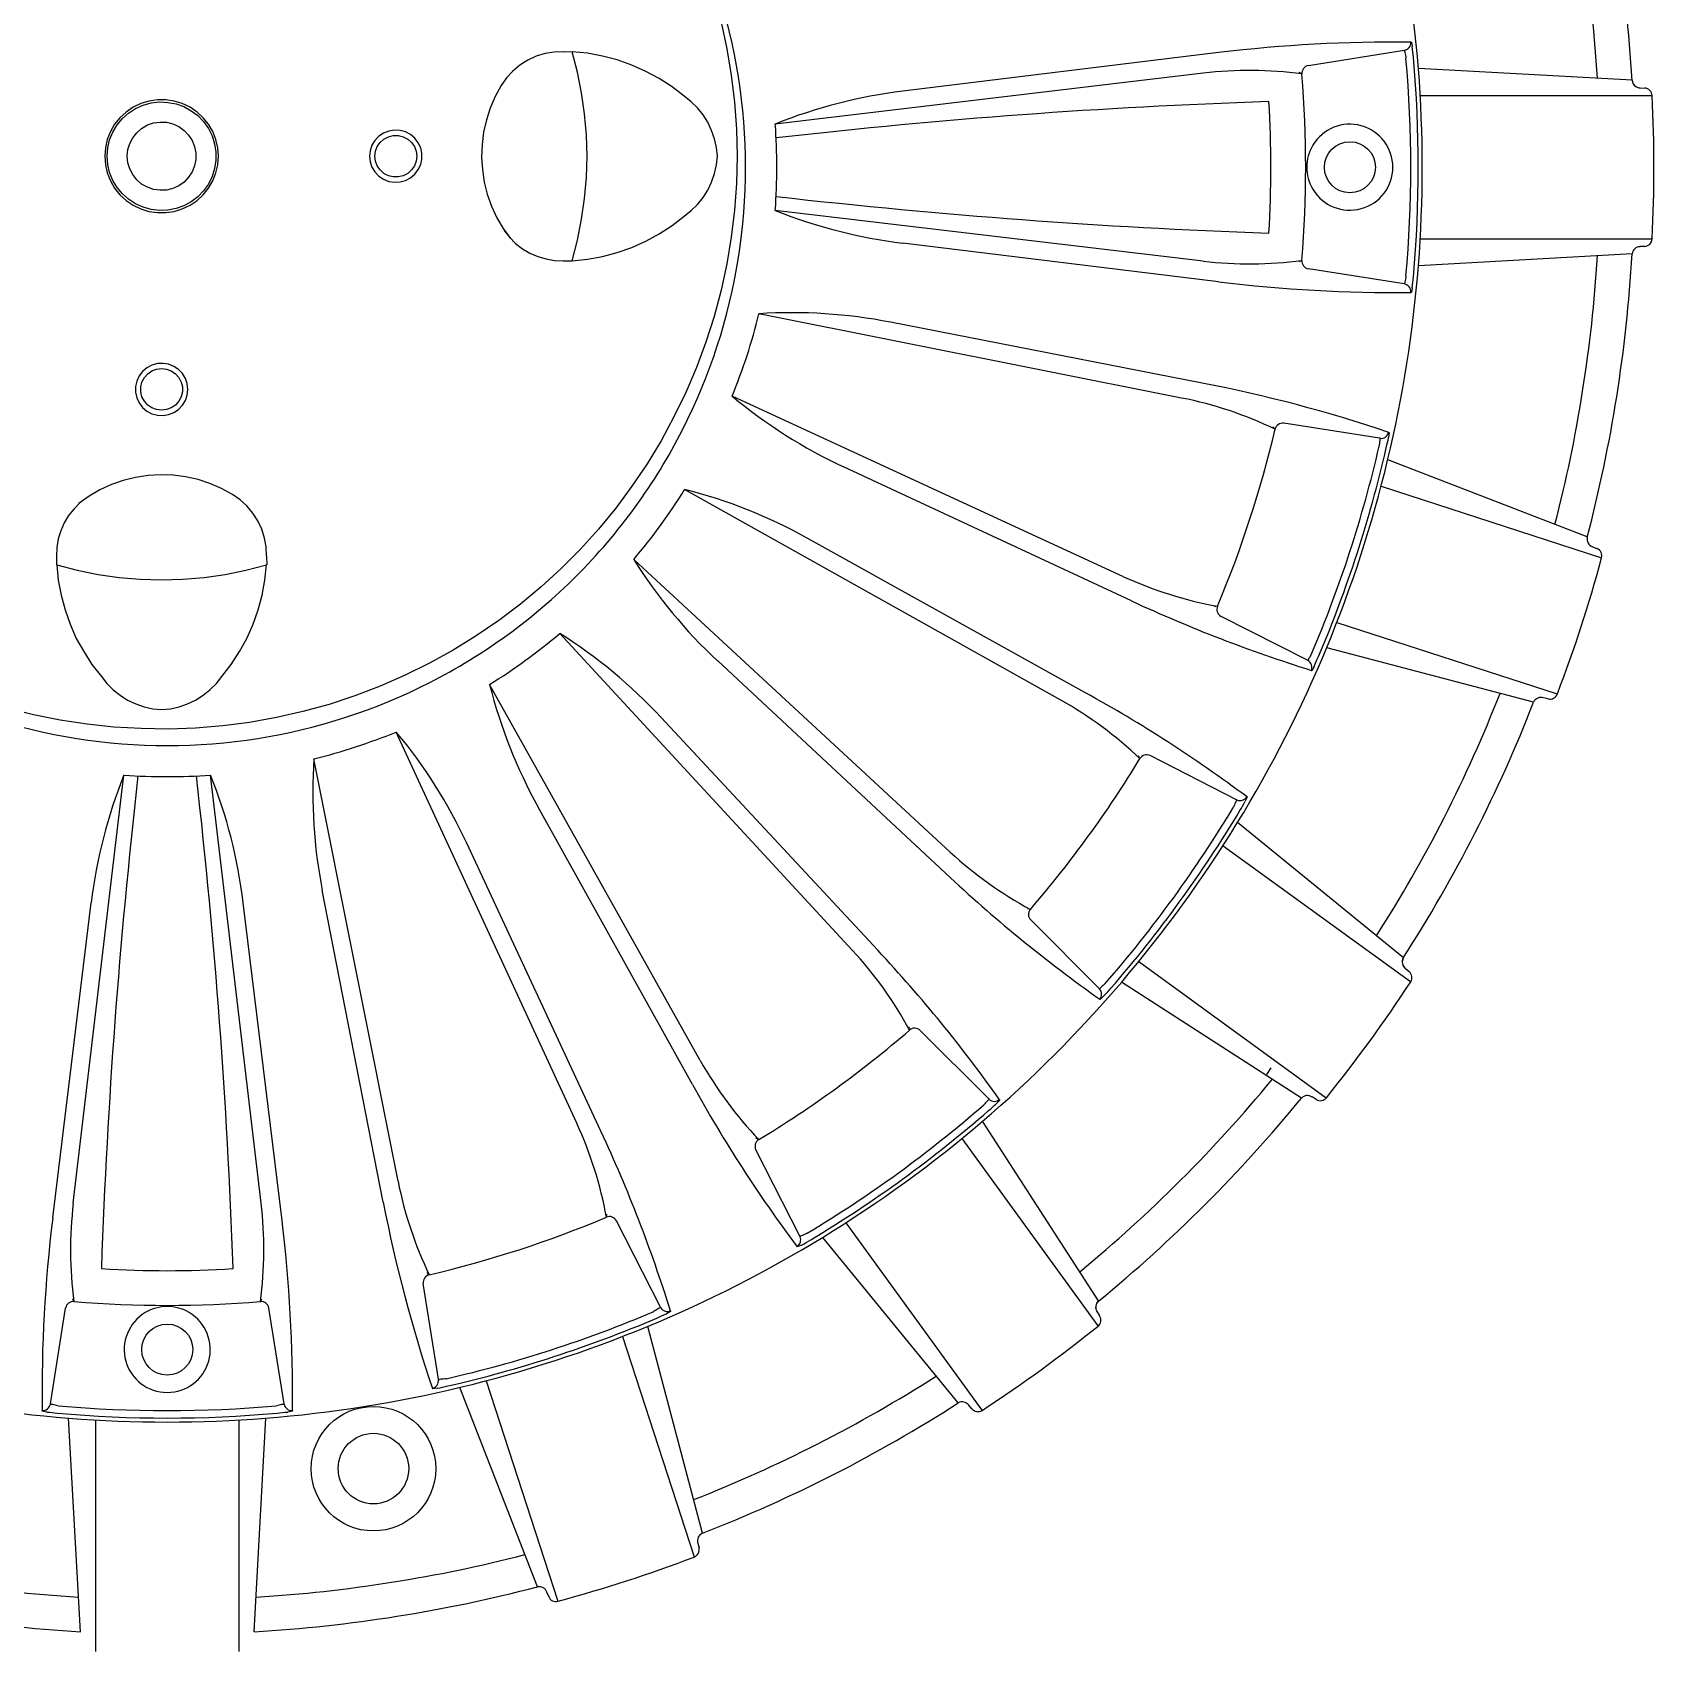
# Model space of a CAD drawing. Extents: x 0 to 165, y 0 to 284.
# Drawn here: x 79.54 to 123.78, y 0 to 44.16 of the extents above; entities that cross this region are included whole.
import ezdxf

# ---------------------------------------------------------------- set-up
doc = ezdxf.new("R2010")
doc.units = 0
doc.layers.add('LIVELLO_1', color=160, linetype='Continuous')

# ---------------------------------------------------------------- blocks, each defined once
blk = doc.blocks.new('AI9-BLK2')
at = {"layer": 'LIVELLO_1', "color": 7}
for p, q in [((11.624, -98.891), (11.861, -98.885)), ((11.861, -98.885), (11.863, -98.891)), ((29.493, -98.915), (20.889, -99.963)), ((34.558, -98.855), (31.949, -99.272)), ((34.574, -98.855), (34.558, -98.855)), ((29.082, -99.477), (17.407, -100.861)), ((31.77, -99.497), (31.695, -99.457)), ((40.779, -99.668), (34.951, -99.343)), ((40.999, -99.877), (41.126, -99.881)), ((41.122, -99.887), (41.126, -99.881)), ((35, -100.086), (41.32, -100.086)), ((41.32, -100.086), (41.322, -100.092)), ((17.407, -100.861), (17.422, -100.855)), ((29.082, -104.6), (17.407, -103.217)), ((17.407, -103.217), (17.422, -103.223)), ((29.493, -105.163), (20.889, -104.108)), ((40.781, -104.404), (34.951, -104.733)), ((35, -103.992), (41.32, -103.992)), ((41.126, -104.197), (40.999, -104.201)), ((41.32, -103.996), (41.322, -103.986)), ((41.322, -103.986), (41.326, -103.992)), ((11.624, -104.588), (11.861, -104.592)), ((11.863, -104.588), (11.861, -104.592)), ((31.77, -104.58), (31.695, -104.619)), ((34.558, -105.223), (31.949, -104.811)), ((34.574, -105.223), (34.558, -105.223)), ((34.741, -105.454), (34.749, -105.454)), ((34.757, -105.448), (34.749, -105.454)), ((34.782, -105.328), (34.757, -105.448)), ((28.491, -108.334), (16.961, -106.036)), ((16.961, -106.036), (16.975, -106.04)), ((29.053, -107.926), (20.546, -106.267)), ((26.908, -113.206), (16.231, -108.281)), ((16.231, -108.281), (16.243, -108.288)), ((31.042, -109.185), (30.98, -109.123)), ((33.892, -109.432), (31.282, -109.021)), ((33.906, -109.432), (33.892, -109.432)), ((39.555, -112.123), (34.111, -110.021)), ((27.124, -113.867), (19.264, -110.208)), ((25.191, -116.57), (14.933, -110.828)), ((14.933, -110.828), (14.946, -110.838)), ((33.931, -110.74), (39.942, -112.69)), ((25.854, -116.361), (18.273, -112.152)), ((-2.197, -112.646), (-2.203, -112.883)), ((3.528, -112.646), (3.537, -112.883)), ((22.178, -120.719), (13.545, -112.738)), ((13.545, -112.738), (13.556, -112.752)), ((39.701, -112.392), (39.821, -112.437)), ((39.816, -112.443), (39.821, -112.437)), ((39.942, -112.69), (39.94, -112.696)), ((-2.195, -112.883), (-2.203, -112.883)), ((3.537, -112.883), (3.528, -112.883)), ((29.468, -114.013), (29.386, -114.025)), ((31.923, -115.485), (29.569, -114.29)), ((32.724, -114.453), (38.732, -116.405)), ((19.504, -123.39), (11.525, -114.756)), ((11.525, -114.756), (11.533, -114.766)), ((31.937, -115.493), (31.923, -115.485)), ((38.093, -116.63), (32.448, -115.148)), ((22.18, -121.412), (15.836, -115.503)), ((32.027, -115.762), (32.035, -115.762)), ((32.043, -115.768), (32.035, -115.762)), ((32.102, -115.656), (32.043, -115.768)), ((15.359, -126.4), (9.614, -116.146)), ((9.614, -116.146), (9.622, -116.156)), ((38.732, -116.415), (38.736, -116.399)), ((38.736, -116.399), (38.741, -116.405)), ((20.2, -123.394), (14.292, -117.048)), ((11.99, -128.113), (7.069, -117.443)), ((7.069, -117.443), (7.075, -117.453)), ((27.355, -118.168), (27.314, -118.092)), ((29.986, -119.289), (27.632, -118.086)), ((7.116, -129.696), (4.822, -118.174)), ((4.822, -118.174), (4.824, -118.184)), ((-1.743, -130.288), (-0.362, -118.618)), ((-0.362, -118.618), (-0.362, -118.634)), ((3.382, -130.288), (2.002, -118.618)), ((2.002, -118.618), (2.002, -118.634)), ((30, -119.295), (29.986, -119.289)), ((15.147, -127.059), (10.937, -119.488)), ((34.541, -123.597), (30.016, -119.909)), ((12.65, -128.332), (8.992, -120.476)), ((29.623, -120.544), (34.735, -124.251)), ((-2.304, -130.696), (-1.253, -122.098)), ((3.943, -130.696), (2.893, -122.098)), ((6.71, -130.262), (5.048, -121.757)), ((24.364, -122.279), (24.282, -122.263)), ((26.242, -124.438), (24.374, -122.568)), ((27.322, -123.701), (32.435, -127.416)), ((34.598, -123.894), (34.696, -123.976)), ((31.757, -127.432), (26.846, -124.267)), ((34.69, -123.976), (34.696, -123.976)), ((34.735, -124.251), (34.731, -124.261)), ((26.254, -124.448), (26.242, -124.438)), ((26.254, -124.727), (26.262, -124.733)), ((26.27, -124.739), (26.262, -124.733)), ((26.362, -124.651), (26.27, -124.739)), ((21.068, -125.575), (21.054, -125.486)), ((23.227, -127.449), (21.36, -125.585)), ((30.819, -126.784), (30.932, -126.603)), ((32.16, -127.464), (32.053, -127.392)), ((32.432, -127.422), (32.44, -127.41)), ((32.44, -127.41), (32.442, -127.416)), ((23.24, -127.459), (23.227, -127.449)), ((26.227, -132.953), (23.06, -128.053)), ((16.955, -128.559), (16.88, -128.521)), ((22.491, -128.531), (26.207, -133.64)), ((18.075, -131.192), (16.876, -128.838)), ((12.801, -130.674), (12.813, -130.592)), ((14.273, -133.13), (13.074, -130.778)), ((19.33, -130.829), (23.044, -135.937)), ((18.081, -131.208), (18.075, -131.192)), ((22.392, -135.741), (18.701, -131.224)), ((17.995, -131.477), (18.001, -131.481)), ((18.007, -131.487), (18.001, -131.481)), ((18.123, -131.433), (18.007, -131.487)), ((7.966, -132.246), (7.906, -132.184)), ((8.217, -135.096), (7.803, -132.487)), ((-2.366, -135.763), (-1.952, -133.152)), ((-1.724, -132.977), (-1.759, -132.899)), ((3.362, -132.977), (3.398, -132.899)), ((4.005, -135.763), (3.59, -133.152)), ((14.281, -133.142), (14.273, -133.13)), ((26.188, -133.256), (26.254, -133.367)), ((26.25, -133.367), (26.254, -133.367)), ((13.241, -133.927), (15.195, -139.938)), ((15.425, -139.295), (13.929, -133.654)), ((26.207, -133.64), (26.201, -133.646)), ((8.052, -135.339), (8.056, -135.349)), ((8.062, -135.355), (8.056, -135.349)), ((8.188, -135.339), (8.062, -135.355)), ((8.219, -135.114), (8.217, -135.096)), ((10.917, -140.755), (8.803, -135.317)), ((9.522, -135.136), (11.476, -141.147)), ((-2.368, -135.779), (-2.366, -135.763)), ((4.005, -135.779), (4.005, -135.763)), ((-2.596, -135.943), (-2.594, -135.953)), ((-2.594, -135.963), (-2.594, -135.953)), ((-2.468, -135.988), (-2.594, -135.963)), ((-1.547, -141.982), (-1.877, -136.152)), ((-1.136, -136.2), (-1.136, -142.52)), ((2.773, -136.2), (2.773, -142.52)), ((3.193, -141.982), (3.513, -136.152)), ((23.038, -135.943), (23.048, -135.937)), ((23.048, -135.937), (23.048, -135.943)), ((15.293, -139.566), (15.326, -139.691)), ((15.322, -139.685), (15.326, -139.691)), ((15.195, -139.938), (15.189, -139.938)), ((11.468, -141.147), (11.48, -141.141)), ((11.48, -141.141), (11.48, -141.147))]:
    blk.add_line(p, q, dxfattribs=at)
for points in [[(16.362, -101.738), (16.346, -102.48), (16.292, -103.211), (16.206, -103.948), (16.083, -104.673), (15.927, -105.396), (15.735, -106.111), (15.511, -106.81), (15.254, -107.502), (14.964, -108.181), (14.643, -108.846), (14.29, -109.501), (13.907, -110.129), (13.494, -110.742), (13.054, -111.336), (12.585, -111.908), (12.089, -112.455), (11.567, -112.981), (11.021, -113.481), (10.452, -113.955), (9.864, -114.399), (9.251, -114.823), (8.622, -115.21), (7.972, -115.566), (7.31, -115.895), (6.629, -116.194), (5.938, -116.457), (5.235, -116.688), (4.52, -116.885), (3.798, -117.05), (3.066, -117.182), (2.332, -117.272), (1.592, -117.335), (0.851, -117.363), (0.109, -117.351), (-0.633, -117.311), (-1.369, -117.232), (-2.101, -117.12), (-2.827, -116.971), (-3.544, -116.793)], [(15.927, -98.082), (16.083, -98.807), (16.206, -99.529), (16.292, -100.267), (16.346, -101), (16.362, -101.738)], [(34.749, -98.63), (34.757, -98.63), (34.782, -98.75)], [(11.624, -98.891), (11.374, -98.901), (11.125, -98.941), (10.882, -99.015), (10.654, -99.122), (10.442, -99.26), (10.248, -99.417), (10.077, -99.602), (9.932, -99.811)], [(14.922, -100.104), (14.592, -99.847), (14.241, -99.624), (13.872, -99.425), (13.492, -99.253), (13.095, -99.114), (12.691, -99.008), (12.281, -98.933), (11.863, -98.891)], [(11.863, -104.588), (12.008, -104.028), (12.122, -103.46), (12.204, -102.893), (12.255, -102.317), (12.272, -101.738), (12.255, -101.162), (12.204, -100.586), (12.122, -100.014), (12.008, -99.449), (11.863, -98.891)], [(34.574, -98.855), (34.574, -98.855), (34.574, -98.859), (34.574, -98.873), (34.576, -98.893), (34.582, -98.915)], [(34.582, -98.915), (34.587, -98.947), (34.595, -98.987), (34.603, -99.023), (34.611, -99.064)], [(9.932, -99.811), (9.769, -100.11), (9.632, -100.427), (9.527, -100.75), (9.451, -101.084), (9.406, -101.423), (9.395, -101.767), (9.416, -102.106), (9.467, -102.445), (9.551, -102.777), (9.663, -103.102), (9.808, -103.416), (9.979, -103.711), (10.179, -103.986)], [(2.216, -101.738), (2.199, -101.508), (2.146, -101.285), (2.062, -101.068), (1.947, -100.869), (1.802, -100.69), (1.632, -100.534), (1.441, -100.401), (1.231, -100.303), (1.011, -100.238), (0.782, -100.2), (0.55, -100.2), (0.32, -100.238), (0.099, -100.303), (-0.109, -100.401), (-0.301, -100.534), (-0.472, -100.69), (-0.615, -100.869), (-0.731, -101.068), (-0.815, -101.285), (-0.867, -101.508), (-0.886, -101.738), (-0.867, -101.972), (-0.815, -102.195), (-0.731, -102.409), (-0.615, -102.61), (-0.472, -102.789), (-0.301, -102.946), (-0.109, -103.076), (0.099, -103.176), (0.32, -103.243), (0.55, -103.275), (0.782, -103.275), (1.011, -103.243), (1.231, -103.176), (1.441, -103.076), (1.632, -102.946), (1.802, -102.789), (1.947, -102.61), (2.062, -102.409), (2.146, -102.195), (2.199, -101.972), (2.216, -101.738)], [(-0.821, -101.738), (-0.805, -101.514), (-0.751, -101.293), (-0.667, -101.08), (-0.55, -100.887), (-0.404, -100.713), (-0.235, -100.564), (-0.044, -100.441), (0.164, -100.349), (0.382, -100.287), (0.61, -100.258), (0.836, -100.271), (1.06, -100.311), (1.274, -100.387), (1.474, -100.5), (1.655, -100.632), (1.812, -100.797), (1.945, -100.982), (2.046, -101.185), (2.113, -101.403), (2.148, -101.628), (2.148, -101.851), (2.113, -102.074), (2.046, -102.295), (1.945, -102.498), (1.812, -102.682), (1.655, -102.843), (1.474, -102.98), (1.274, -103.092), (1.06, -103.169), (0.836, -103.209), (0.61, -103.217), (0.382, -103.191), (0.164, -103.128), (-0.044, -103.038), (-0.235, -102.915), (-0.404, -102.765), (-0.55, -102.59), (-0.667, -102.397), (-0.751, -102.186), (-0.805, -101.966), (-0.821, -101.738)], [(15.826, -101.738), (15.801, -101.498), (15.748, -101.265), (15.667, -101.034), (15.564, -100.815), (15.437, -100.614), (15.283, -100.423), (15.114, -100.256), (14.922, -100.104)], [(-0.27, -101.738), (-0.254, -101.56), (-0.205, -101.393), (-0.122, -101.234), (-0.013, -101.098), (0.122, -100.982), (0.279, -100.887), (0.446, -100.831), (0.623, -100.811), (0.799, -100.815), (0.974, -100.855), (1.135, -100.933), (1.278, -101.034), (1.402, -101.162), (1.498, -101.311), (1.564, -101.476), (1.597, -101.652), (1.597, -101.825), (1.564, -102.004), (1.498, -102.168), (1.402, -102.315), (1.278, -102.445), (1.135, -102.544), (0.974, -102.618), (0.799, -102.662), (0.623, -102.668), (0.446, -102.645)], [(6.339, -101.738), (6.355, -101.891), (6.405, -102.038), (6.486, -102.168), (6.59, -102.279), (6.72, -102.367), (6.863, -102.425), (7.016, -102.45), (7.17, -102.442), (7.32, -102.399), (7.456, -102.331), (7.575, -102.229), (7.668, -102.106), (7.734, -101.968), (7.766, -101.817), (7.766, -101.66), (7.734, -101.51), (7.668, -101.371), (7.575, -101.247), (7.456, -101.148), (7.32, -101.076), (7.17, -101.034), (7.016, -101.028), (6.863, -101.052), (6.72, -101.11), (6.59, -101.197), (6.486, -101.309), (6.405, -101.442), (6.355, -101.588), (6.339, -101.738)], [(6.481, -101.738), (6.498, -101.6), (6.547, -101.476), (6.625, -101.361), (6.728, -101.273), (6.851, -101.207), (6.987, -101.172), (7.122, -101.172), (7.259, -101.207), (7.379, -101.273), (7.485, -101.361), (7.561, -101.476), (7.61, -101.6), (7.626, -101.738), (7.61, -101.877), (7.561, -102.004), (7.485, -102.114), (7.379, -102.207), (7.259, -102.271), (7.122, -102.305), (6.987, -102.305), (6.851, -102.271), (6.728, -102.207), (6.625, -102.114), (6.547, -102.004), (6.498, -101.877), (6.481, -101.738)], [(0.446, -102.645), (0.279, -102.586), (0.122, -102.498), (-0.013, -102.383), (-0.122, -102.239), (-0.205, -102.086), (-0.254, -101.917), (-0.27, -101.738)], [(14.922, -103.374), (15.114, -103.223), (15.283, -103.052), (15.437, -102.865), (15.564, -102.662), (15.667, -102.445), (15.748, -102.215), (15.801, -101.976), (15.826, -101.738)], [(11.863, -104.588), (12.281, -104.544), (12.691, -104.47), (13.095, -104.363), (13.492, -104.225), (13.872, -104.052), (14.241, -103.856), (14.592, -103.628), (14.922, -103.374)], [(10.012, -103.763), (10.156, -103.948), (10.323, -104.116), (10.507, -104.263), (10.711, -104.382), (10.927, -104.476), (11.153, -104.542), (11.388, -104.58), (11.624, -104.588)], [(34.582, -105.163), (34.576, -105.185), (34.574, -105.207), (34.574, -105.219), (34.574, -105.223)], [(34.611, -105.014), (34.603, -105.058), (34.595, -105.091), (34.587, -105.131), (34.582, -105.163)], [(1.383, -108.099), (1.367, -107.942), (1.316, -107.799), (1.237, -107.667), (1.131, -107.555), (1, -107.47), (0.857, -107.41), (0.705, -107.388), (0.55, -107.396), (0.403, -107.438), (0.264, -107.508), (0.146, -107.609), (0.052, -107.733), (-0.013, -107.872), (-0.046, -108.022), (-0.046, -108.173), (-0.013, -108.328), (0.052, -108.466), (0.146, -108.591), (0.264, -108.689), (0.403, -108.762), (0.55, -108.8), (0.705, -108.81), (0.857, -108.784), (1, -108.729), (1.131, -108.645), (1.237, -108.53), (1.316, -108.4)], [(0.668, -107.528), (0.803, -107.545), (0.931, -107.593), (1.046, -107.673), (1.139, -107.772), (1.2, -107.898), (1.235, -108.031), (1.235, -108.167), (1.2, -108.302), (1.139, -108.42), (1.046, -108.525), (0.931, -108.601), (0.803, -108.649), (0.668, -108.669), (0.527, -108.649), (0.398, -108.601), (0.287, -108.525), (0.195, -108.42), (0.131, -108.302), (0.097, -108.167), (0.097, -108.031), (0.131, -107.898), (0.195, -107.772), (0.287, -107.673), (0.398, -107.593), (0.527, -107.545), (0.668, -107.528)], [(1.316, -108.4), (1.367, -108.254), (1.383, -108.099)], [(34.145, -109.272), (34.151, -109.278), (34.137, -109.406)], [(33.893, -109.499), (33.89, -109.531), (33.885, -109.563), (33.881, -109.607), (33.88, -109.645)], [(33.906, -109.432), (33.906, -109.432), (33.906, -109.438), (33.904, -109.438), (33.904, -109.442), (33.9, -109.454), (33.898, -109.474), (33.893, -109.499)], [(0.295, -110.448), (-0.046, -110.497), (-0.379, -110.579), (-0.702, -110.694), (-1.015, -110.838), (-1.313, -111.009), (-1.592, -111.208)], [(2.603, -110.964), (2.3, -110.8), (1.985, -110.661), (1.659, -110.559), (1.322, -110.481), (0.982, -110.44), (0.639, -110.428), (0.295, -110.448)], [(-1.365, -111.043), (-1.551, -111.184), (-1.722, -111.352), (-1.871, -111.535), (-1.989, -111.734), (-2.085, -111.953), (-2.152, -112.177), (-2.189, -112.411), (-2.197, -112.646)], [(3.528, -112.646), (3.517, -112.392), (3.476, -112.152), (3.398, -111.908), (3.294, -111.682), (3.158, -111.471), (2.995, -111.278), (2.811, -111.107), (2.603, -110.964)], [(-2.195, -112.883), (-2.152, -113.298), (-2.078, -113.708), (-1.969, -114.107), (-1.832, -114.503), (-1.663, -114.889), (-1.459, -115.25), (-1.233, -115.6), (-0.978, -115.929)], [(-2.195, -112.883), (-1.634, -113.029), (-1.066, -113.143), (-0.492, -113.226), (0.085, -113.274), (0.668, -113.292), (1.245, -113.274), (1.823, -113.226), (2.397, -113.143), (2.966, -113.029), (3.528, -112.883)], [(2.309, -115.929), (2.563, -115.6), (2.793, -115.25), (2.991, -114.889), (3.162, -114.503), (3.302, -114.107), (3.409, -113.708), (3.484, -113.298), (3.528, -112.883)], [(31.964, -115.433), (31.952, -115.459), (31.942, -115.475), (31.939, -115.485), (31.939, -115.493), (31.937, -115.493)], [(32.037, -115.305), (32.016, -115.345), (31.998, -115.377), (31.98, -115.411), (31.964, -115.433)], [(-0.978, -115.929), (-0.827, -116.12), (-0.657, -116.293), (-0.464, -116.441), (-0.26, -116.57), (-0.04, -116.674), (0.189, -116.753), (0.423, -116.807), (0.668, -116.833)], [(0.668, -116.833), (0.906, -116.807), (1.145, -116.753), (1.371, -116.674), (1.591, -116.57), (1.796, -116.441), (1.985, -116.293), (2.159, -116.12), (2.309, -115.929)], [(29.968, -119.351), (29.955, -119.377), (29.939, -119.409), (29.925, -119.449), (29.908, -119.488)], [(30, -119.295), (30, -119.295), (29.998, -119.295), (29.997, -119.301), (29.99, -119.305), (29.98, -119.327), (29.968, -119.351)], [(30.277, -119.213), (30.28, -119.219), (30.227, -119.333)], [(26.409, -124.299), (26.378, -124.328), (26.349, -124.356), (26.322, -124.376), (26.299, -124.4)], [(26.299, -124.4), (26.281, -124.416), (26.266, -124.432), (26.256, -124.444), (26.254, -124.444), (26.254, -124.448)], [(23.189, -127.509), (23.169, -127.531), (23.144, -127.557), (23.118, -127.587), (23.091, -127.613)], [(23.24, -127.459), (23.24, -127.459), (23.238, -127.464), (23.235, -127.464), (23.233, -127.464), (23.223, -127.475), (23.208, -127.489), (23.189, -127.509)], [(23.525, -127.471), (23.529, -127.481), (23.441, -127.571)], [(18.137, -131.176), (18.114, -131.186), (18.097, -131.196), (18.086, -131.202), (18.083, -131.208), (18.081, -131.208)], [(18.273, -131.113), (18.236, -131.13), (18.199, -131.146), (18.166, -131.162), (18.137, -131.176)], [(14.222, -133.168), (14.194, -133.184), (14.162, -133.202), (14.129, -133.222), (14.094, -133.246)], [(14.281, -133.142), (14.281, -133.142), (14.279, -133.142), (14.277, -133.142), (14.275, -133.148), (14.263, -133.148), (14.245, -133.158), (14.222, -133.168)], [(14.551, -133.24), (14.551, -133.246), (14.439, -133.312)], [(8.282, -135.096), (8.258, -135.102), (8.237, -135.11), (8.225, -135.11), (8.221, -135.11), (8.221, -135.114), (8.219, -135.114)], [(8.429, -135.08), (8.389, -135.086), (8.35, -135.092), (8.315, -135.096), (8.282, -135.096)], [(-2.304, -135.783), (-2.329, -135.783), (-2.35, -135.779), (-2.362, -135.779), (-2.364, -135.779), (-2.366, -135.779), (-2.368, -135.779)], [(-2.158, -135.817), (-2.197, -135.807), (-2.236, -135.801), (-2.271, -135.789), (-2.304, -135.783)], [(3.941, -135.783), (3.91, -135.789), (3.874, -135.801), (3.837, -135.807), (3.798, -135.817)], [(4.005, -135.779), (4.005, -135.779), (4.001, -135.779), (3.988, -135.779), (3.968, -135.783), (3.941, -135.783)], [(4.234, -135.953), (4.231, -135.963), (4.108, -135.988)]]:
    blk.add_lwpolyline(points, dxfattribs=at)
for centre, radius in [((33.081, -102.039), 0.695), ((0.82, -134.284), 0.696), ((6.444, -137.533), 1.698), ((6.444, -137.531), 0.962)]:
    blk.add_circle(centre, radius, dxfattribs=at)
for points in [[(40.781, -99.674), (40.622, -97.035), (40.222, -94.499), (39.555, -91.942)], [(39.833, -99.612), (39.755, -98.326), (39.629, -97.2), (39.427, -95.927)], [(34.749, -98.63), (32.96, -98.608), (31.27, -98.702), (29.493, -98.915)], [(34.611, -105.014), (34.786, -103.03), (34.786, -101.052), (34.611, -99.064)], [(34.813, -99.048), (34.802, -98.931), (34.796, -98.867), (34.782, -98.75)], [(34.813, -105.03), (34.99, -103.036), (34.99, -101.042), (34.813, -99.048)], [(31.77, -99.497), (30.875, -99.375), (29.978, -99.371), (29.082, -99.477)], [(31.949, -99.267), (31.839, -99.289), (31.761, -99.389), (31.77, -99.497)], [(31.77, -104.58), (31.909, -102.871), (31.909, -101.207), (31.77, -99.497)], [(20.889, -99.963), (19.688, -100.112), (18.53, -100.411), (17.407, -100.861)], [(40.777, -99.674), (40.791, -99.789), (40.883, -99.871), (40.999, -99.871)], [(40.779, -99.668), (40.785, -99.783), (40.883, -99.877), (41.001, -99.877)], [(30.871, -100.246), (26.192, -100.415), (22.082, -100.716), (17.432, -101.239)], [(30.871, -103.839), (30.944, -102.608), (30.944, -101.469), (30.871, -100.246)], [(41.326, -103.992), (41.391, -102.642), (41.391, -101.437), (41.326, -100.086)], [(17.407, -103.217), (17.463, -102.425), (17.463, -101.652), (17.407, -100.861)], [(32.072, -101.437), (31.845, -101.805), (31.845, -102.271), (32.072, -102.642)], [(17.432, -102.839), (22.082, -103.359), (26.192, -103.665), (30.871, -103.839)], [(17.407, -103.217), (18.53, -103.668), (19.688, -103.964), (20.889, -104.108)], [(39.555, -112.13), (40.222, -109.581), (40.622, -107.043), (40.781, -104.404)], [(40.999, -104.207), (40.883, -104.207), (40.791, -104.289), (40.777, -104.404)], [(29.082, -104.6), (29.978, -104.707), (30.875, -104.701), (31.77, -104.58)], [(31.77, -104.58), (31.761, -104.689), (31.839, -104.795), (31.949, -104.811)], [(39.427, -108.151), (39.629, -106.876), (39.755, -105.739), (39.833, -104.46)], [(29.493, -105.163), (31.27, -105.378), (32.96, -105.47), (34.749, -105.454)], [(34.7, -105.305), (34.669, -105.267), (34.623, -105.235), (34.574, -105.223)], [(34.741, -105.454), (34.747, -105.4), (34.733, -105.35), (34.7, -105.305)], [(34.782, -105.328), (34.796, -105.213), (34.802, -105.147), (34.813, -105.03)], [(16.231, -108.281), (16.529, -107.547), (16.768, -106.81), (16.961, -106.036)], [(20.546, -106.267), (19.359, -106.036), (18.166, -105.958), (16.961, -106.036)], [(34.145, -109.272), (32.448, -108.701), (30.811, -108.271), (29.053, -107.926)], [(16.231, -108.281), (17.159, -109.057), (18.168, -109.695), (19.264, -110.208)], [(31.042, -109.185), (30.227, -108.794), (29.376, -108.508), (28.491, -108.334)], [(38.675, -111.784), (38.996, -110.537), (39.226, -109.426), (39.427, -108.151)], [(29.468, -114.013), (30.13, -112.437), (30.646, -110.848), (31.042, -109.185)], [(31.282, -109.021), (31.171, -109.005), (31.066, -109.075), (31.04, -109.185)], [(32.037, -115.31), (32.818, -113.471), (33.429, -111.591), (33.88, -109.645)], [(32.224, -115.387), (33.01, -113.537), (33.624, -111.647), (34.074, -109.689)], [(34.074, -109.689), (34.099, -109.581), (34.116, -109.515), (34.137, -109.406)], [(13.545, -112.738), (14.055, -112.13), (14.514, -111.503), (14.933, -110.828)], [(18.273, -112.152), (17.216, -111.569), (16.105, -111.125), (14.933, -110.828)], [(39.555, -112.123), (39.527, -112.24), (39.59, -112.354), (39.704, -112.392)], [(39.553, -112.13), (39.531, -112.246), (39.594, -112.354), (39.701, -112.392)], [(13.545, -112.738), (14.188, -113.76), (14.952, -114.684), (15.836, -115.509)], [(38.741, -116.405), (39.221, -115.14), (39.592, -113.997), (39.948, -112.696)], [(26.908, -113.206), (27.726, -113.579), (28.582, -113.848), (29.468, -114.013)], [(27.124, -113.867), (28.746, -114.618), (30.326, -115.228), (32.035, -115.762)], [(29.468, -114.013), (29.427, -114.119), (29.468, -114.24), (29.569, -114.29)], [(9.614, -116.146), (10.289, -115.728), (10.917, -115.268), (11.525, -114.756)], [(14.292, -117.048), (13.466, -116.162), (12.548, -115.399), (11.525, -114.756)], [(32.102, -115.656), (32.15, -115.552), (32.178, -115.493), (32.224, -115.387)], [(32.033, -115.614), (32.014, -115.564), (31.982, -115.519), (31.937, -115.493)], [(32.027, -115.762), (32.047, -115.712), (32.049, -115.664), (32.033, -115.614)], [(-6.343, -116.092), (-4.868, -116.843), (-3.285, -117.355), (-1.65, -117.618)], [(9.614, -116.146), (9.909, -117.317), (10.352, -118.427), (10.937, -119.488)], [(30.277, -119.213), (28.839, -118.148), (27.418, -117.228), (25.854, -116.361)], [(27.355, -118.168), (26.7, -117.548), (25.976, -117.013), (25.191, -116.57)], [(34.537, -123.603), (35.963, -121.378), (37.129, -119.092), (38.093, -116.63)], [(35.65, -119.779), (36.234, -118.63), (36.705, -117.586), (37.176, -116.389)], [(-1.65, -117.618), (-0.013, -117.877), (1.653, -117.877), (3.287, -117.618)], [(4.822, -118.174), (5.593, -117.981), (6.333, -117.741), (7.069, -117.443)], [(8.992, -120.476), (8.482, -119.383), (7.842, -118.371), (7.069, -117.443)], [(27.632, -118.086), (27.533, -118.036), (27.412, -118.07), (27.353, -118.168)], [(4.822, -118.174), (4.741, -119.377), (4.818, -120.57), (5.048, -121.757)], [(24.364, -122.279), (25.481, -120.982), (26.464, -119.63), (27.355, -118.168)], [(-0.362, -118.618), (-0.811, -119.739), (-1.108, -120.899), (-1.253, -122.098)], [(0.022, -118.64), (-0.501, -123.295), (-0.807, -127.4), (-0.978, -132.076)], [(-0.362, -118.618), (0.431, -118.674), (1.208, -118.674), (2.002, -118.618)], [(2.617, -132.076), (2.446, -127.4), (2.14, -123.295), (1.618, -118.64)], [(2.893, -122.098), (2.746, -120.899), (2.45, -119.739), (2.002, -118.618)], [(30.081, -119.586), (30.139, -119.492), (30.173, -119.434), (30.227, -119.333)], [(26.409, -124.299), (27.718, -122.795), (28.882, -121.195), (29.908, -119.488)], [(26.56, -124.432), (27.879, -122.916), (29.046, -121.311), (30.081, -119.586)], [(33.809, -122.998), (34.5, -121.91), (35.062, -120.928), (35.65, -119.779)], [(22.178, -120.719), (22.842, -121.329), (23.57, -121.85), (24.364, -122.279)], [(22.18, -121.412), (23.49, -122.631), (24.804, -123.701), (26.262, -124.733)], [(24.364, -122.279), (24.292, -122.368), (24.296, -122.486), (24.374, -122.568)], [(21.068, -125.575), (20.64, -124.778), (20.118, -124.052), (19.504, -123.39)], [(23.525, -127.471), (22.489, -126.015), (21.419, -124.701), (20.2, -123.394)], [(34.541, -123.597), (34.48, -123.695), (34.505, -123.827), (34.599, -123.9)], [(34.537, -123.603), (34.48, -123.701), (34.509, -123.824), (34.599, -123.894)], [(32.442, -127.416), (33.289, -126.36), (33.997, -125.388), (34.739, -124.257)], [(26.309, -124.593), (26.307, -124.536), (26.287, -124.488), (26.254, -124.448)], [(26.254, -124.727), (26.291, -124.691), (26.309, -124.641), (26.309, -124.593)], [(26.362, -124.651), (26.441, -124.571), (26.486, -124.514), (26.56, -124.432)], [(16.955, -128.559), (18.419, -127.675), (19.768, -126.689), (21.068, -125.575)], [(21.36, -125.585), (21.28, -125.502), (21.154, -125.498), (21.068, -125.575)], [(15.359, -126.4), (15.801, -127.185), (16.333, -127.908), (16.955, -128.559)], [(28.46, -129.668), (29.37, -128.756), (30.141, -127.908), (30.962, -126.916)], [(15.147, -127.059), (16.015, -128.625), (16.934, -130.047), (18.001, -131.481)], [(26.223, -132.965), (28.261, -131.29), (30.081, -129.471), (31.757, -127.432)], [(32.051, -127.4), (31.959, -127.334), (31.833, -127.344), (31.757, -127.427)], [(18.273, -131.113), (19.986, -130.085), (21.584, -128.926), (23.091, -127.613)], [(18.378, -131.29), (20.099, -130.256), (21.709, -129.085), (23.225, -127.768)], [(23.225, -127.768), (23.309, -127.696), (23.36, -127.645), (23.441, -127.571)], [(12.801, -130.674), (12.64, -129.788), (12.367, -128.931), (11.99, -128.113)], [(14.551, -133.24), (14.016, -131.531), (13.405, -129.953), (12.65, -128.332)], [(16.955, -128.559), (16.86, -128.619), (16.825, -128.74), (16.876, -128.838)], [(7.116, -129.696), (7.293, -130.582), (7.575, -131.433), (7.966, -132.246)], [(25.713, -132.162), (26.709, -131.34), (27.548, -130.582), (28.46, -129.668)], [(-1.743, -130.288), (-1.85, -131.186), (-1.842, -132.079), (-1.724, -132.977)], [(3.362, -132.977), (3.48, -132.079), (3.487, -131.186), (3.382, -130.288)], [(6.71, -130.262), (7.053, -132.013), (7.487, -133.654), (8.056, -135.349)], [(-2.304, -130.696), (-2.52, -132.477), (-2.613, -134.162), (-2.594, -135.953)], [(4.234, -135.953), (4.253, -134.162), (4.159, -132.477), (3.943, -130.696)], [(7.966, -132.246), (9.634, -131.849), (11.221, -131.34), (12.801, -130.674)], [(13.074, -130.778), (13.023, -130.674), (12.903, -130.629), (12.801, -130.674)], [(17.995, -131.477), (18.04, -131.449), (18.073, -131.405), (18.09, -131.357)], [(18.09, -131.357), (18.104, -131.306), (18.103, -131.258), (18.081, -131.208)], [(18.123, -131.433), (18.221, -131.383), (18.281, -131.345), (18.378, -131.29)], [(-0.978, -132.076), (0.25, -132.152), (1.388, -132.152), (2.617, -132.076)], [(7.966, -132.246), (7.857, -132.272), (7.787, -132.379), (7.803, -132.487)], [(6.174, -135.839), (9.724, -135.277), (13.16, -134.156), (16.364, -132.531)], [(-1.724, -132.977), (-1.836, -132.965), (-1.934, -133.041), (-1.952, -133.152)], [(-1.724, -132.977), (-0.015, -133.114), (1.655, -133.114), (3.362, -132.977)], [(1.42, -133.278), (1.052, -133.053), (0.587, -133.053), (0.219, -133.278)], [(3.59, -133.152), (3.574, -133.041), (3.472, -132.965), (3.362, -132.977)], [(26.227, -132.953), (26.135, -133.031), (26.118, -133.164), (26.188, -133.262)], [(26.221, -132.959), (26.137, -133.035), (26.123, -133.164), (26.188, -133.256)], [(8.429, -135.08), (10.376, -134.636), (12.255, -134.026), (14.094, -133.246)], [(8.476, -135.277), (10.434, -134.827), (12.326, -134.212), (14.174, -133.427)], [(14.174, -133.427), (14.275, -133.383), (14.339, -133.355), (14.439, -133.312)], [(23.048, -135.943), (24.182, -135.202), (25.154, -134.491), (26.211, -133.646)], [(8.052, -135.339), (8.105, -135.327), (8.151, -135.301), (8.18, -135.257)], [(8.18, -135.257), (8.209, -135.212), (8.225, -135.162), (8.219, -135.114)], [(8.188, -135.339), (8.297, -135.317), (8.365, -135.307), (8.476, -135.277)], [(18.564, -136.855), (19.714, -136.267), (20.707, -135.701), (21.796, -135.007)], [(-4.538, -135.839), (-0.988, -136.401), (2.625, -136.401), (6.174, -135.839)], [(-2.45, -135.905), (-2.407, -135.871), (-2.378, -135.829), (-2.368, -135.779)], [(-2.158, -135.817), (-0.17, -135.994), (1.809, -135.994), (3.798, -135.817)], [(15.419, -139.295), (17.876, -138.333), (20.169, -137.171), (22.392, -135.741)], [(-2.596, -135.943), (-2.542, -135.948), (-2.493, -135.937), (-2.45, -135.905)], [(-2.468, -135.988), (-2.358, -135.998), (-2.287, -136.01), (-2.177, -136.02)], [(-2.177, -136.02), (-0.176, -136.196), (1.812, -136.196), (3.816, -136.02)], [(3.816, -136.02), (3.927, -136.01), (3.996, -135.998), (4.108, -135.988)], [(15.183, -138.377), (16.383, -137.905), (17.416, -137.438), (18.564, -136.855)], [(15.425, -139.295), (15.316, -139.333), (15.258, -139.454), (15.295, -139.57)], [(15.416, -139.295), (15.314, -139.339), (15.262, -139.46), (15.295, -139.566)], [(6.934, -140.631), (8.207, -140.428), (9.327, -140.197), (10.576, -139.878)], [(11.48, -141.147), (12.785, -140.796), (13.929, -140.42), (15.195, -139.944)], [(-5.294, -140.631), (-4.024, -140.833), (-2.886, -140.954), (-1.601, -141.038)], [(3.244, -141.038), (4.532, -140.954), (5.66, -140.833), (6.934, -140.631)], [(-9.277, -140.755), (-6.722, -141.422), (-4.181, -141.824), (-1.547, -141.982)], [(3.187, -141.982), (5.821, -141.824), (8.362, -141.422), (10.917, -140.755)]]:
    blk.add_open_spline(points, degree=3, dxfattribs=at)
for points, knots in [([(16.403, -104.502), (16.663, -102.871), (16.663, -101.207), (16.403, -99.576), (16.144, -97.937), (15.63, -96.354), (14.877, -94.877)], [0, 0, 0, 0, 1, 1, 1, 2, 2, 2, 2]), ([(31.323, -117.576), (32.956, -114.379), (34.072, -110.942), (34.634, -107.394), (35.196, -103.845), (35.196, -100.232), (34.634, -96.684)], [0, 0, 0, 0, 1, 1, 1, 2, 2, 2, 2]), ([(34.574, -98.855), (34.623, -98.843), (34.669, -98.811), (34.7, -98.773), (34.733, -98.728), (34.747, -98.678), (34.741, -98.624), (34.741, -98.624), (34.749, -98.63), (34.749, -98.63)], [0, 0, 0, 0, 1, 1, 1, 2, 2, 2, 3, 3, 3, 3]), ([(41.322, -100.092), (41.322, -100.092), (41.326, -100.086), (41.326, -100.086), (41.322, -99.975), (41.236, -99.887), (41.126, -99.881)], [0, 0, 0, 0, 1, 1, 1, 2, 2, 2, 2]), ([(32.072, -102.642), (32.341, -103.092), (32.882, -103.311), (33.389, -103.169), (33.9, -103.03), (34.252, -102.57), (34.252, -102.042), (34.252, -101.514), (33.9, -101.048), (33.389, -100.909), (32.882, -100.767), (32.341, -100.985), (32.072, -101.437)], [0, 0, 0, 0, 1, 1, 1, 2, 2, 2, 3, 3, 3, 4, 4, 4, 4]), ([(41.122, -104.191), (41.122, -104.191), (41.126, -104.197), (41.126, -104.197), (41.236, -104.191), (41.322, -104.103), (41.326, -103.992)], [0, 0, 0, 0, 1, 1, 1, 2, 2, 2, 2]), ([(3.287, -117.618), (4.924, -117.355), (6.508, -116.843), (7.982, -116.092), (9.459, -115.339), (10.806, -114.361), (11.976, -113.192), (13.148, -112.019), (14.127, -110.673), (14.877, -109.201), (15.63, -107.723), (16.144, -106.139), (16.403, -104.502)], [0, 0, 0, 0, 1, 1, 1, 2, 2, 2, 3, 3, 3, 4, 4, 4, 4]), ([(33.906, -109.432), (33.96, -109.442), (34.011, -109.426), (34.052, -109.398), (34.095, -109.366), (34.125, -109.324), (34.137, -109.268), (34.137, -109.268), (34.145, -109.272), (34.145, -109.272)], [0, 0, 0, 0, 1, 1, 1, 2, 2, 2, 3, 3, 3, 3]), ([(39.94, -112.696), (39.94, -112.696), (39.948, -112.696), (39.948, -112.696), (39.977, -112.591), (39.921, -112.481), (39.821, -112.437)], [0, 0, 0, 0, 1, 1, 1, 2, 2, 2, 2]), ([(38.487, -116.538), (38.487, -116.538), (38.363, -116.507), (38.363, -116.507), (38.253, -116.475), (38.138, -116.526), (38.091, -116.63)], [0, 0, 0, 0, 1, 1, 1, 2, 2, 2, 2]), ([(38.483, -116.538), (38.483, -116.538), (38.487, -116.538), (38.487, -116.538), (38.593, -116.564), (38.701, -116.507), (38.741, -116.405)], [0, 0, 0, 0, 1, 1, 1, 2, 2, 2, 2]), ([(16.364, -132.531), (19.565, -130.899), (22.487, -128.78), (25.028, -126.239), (27.571, -123.695), (29.692, -120.773), (31.323, -117.576)], [0, 0, 0, 0, 1, 1, 1, 2, 2, 2, 2]), ([(30, -119.295), (30.048, -119.317), (30.102, -119.317), (30.151, -119.301), (30.202, -119.285), (30.244, -119.251), (30.271, -119.207), (30.271, -119.207), (30.277, -119.213), (30.277, -119.213)], [0, 0, 0, 0, 1, 1, 1, 2, 2, 2, 3, 3, 3, 3]), ([(34.731, -124.261), (34.731, -124.261), (34.739, -124.257), (34.739, -124.257), (34.798, -124.169), (34.78, -124.047), (34.696, -123.976)], [0, 0, 0, 0, 1, 1, 1, 2, 2, 2, 2]), ([(32.158, -127.459), (32.158, -127.459), (32.16, -127.464), (32.16, -127.464), (32.253, -127.521), (32.374, -127.505), (32.442, -127.416)], [0, 0, 0, 0, 1, 1, 1, 2, 2, 2, 2]), ([(23.24, -127.459), (23.276, -127.499), (23.328, -127.515), (23.379, -127.515), (23.432, -127.515), (23.482, -127.499), (23.521, -127.464), (23.521, -127.464), (23.525, -127.471), (23.525, -127.471)], [0, 0, 0, 0, 1, 1, 1, 2, 2, 2, 3, 3, 3, 3]), ([(14.281, -133.142), (14.308, -133.184), (14.349, -133.216), (14.398, -133.236), (14.448, -133.25), (14.502, -133.25), (14.551, -133.23), (14.551, -133.23), (14.551, -133.24), (14.551, -133.24)], [0, 0, 0, 0, 1, 1, 1, 2, 2, 2, 3, 3, 3, 3]), ([(0.219, -133.278), (-0.235, -133.547), (-0.451, -134.088), (-0.311, -134.598), (-0.172, -135.102), (0.291, -135.455), (0.819, -135.455), (1.349, -135.455), (1.809, -135.102), (1.951, -134.598), (2.091, -134.088), (1.875, -133.547), (1.42, -133.278)], [0, 0, 0, 0, 1, 1, 1, 2, 2, 2, 3, 3, 3, 4, 4, 4, 4]), ([(26.201, -133.646), (26.201, -133.646), (26.209, -133.646), (26.209, -133.646), (26.295, -133.582), (26.313, -133.459), (26.254, -133.367)], [0, 0, 0, 0, 1, 1, 1, 2, 2, 2, 2]), ([(4.005, -135.779), (4.017, -135.829), (4.047, -135.871), (4.088, -135.905), (4.131, -135.937), (4.184, -135.948), (4.235, -135.943), (4.235, -135.943), (4.234, -135.953), (4.234, -135.953)], [0, 0, 0, 0, 1, 1, 1, 2, 2, 2, 3, 3, 3, 3]), ([(22.767, -135.899), (22.767, -135.899), (22.684, -135.801), (22.684, -135.801), (22.616, -135.713), (22.491, -135.684), (22.392, -135.741)], [0, 0, 0, 0, 1, 1, 1, 2, 2, 2, 2]), ([(22.767, -135.895), (22.767, -135.895), (22.767, -135.899), (22.767, -135.899), (22.836, -135.982), (22.957, -136.004), (23.048, -135.943)], [0, 0, 0, 0, 1, 1, 1, 2, 2, 2, 2]), ([(15.189, -139.938), (15.189, -139.938), (15.195, -139.944), (15.195, -139.944), (15.295, -139.904), (15.352, -139.795), (15.326, -139.691)], [0, 0, 0, 0, 1, 1, 1, 2, 2, 2, 2]), ([(11.225, -141.022), (11.225, -141.022), (11.176, -140.904), (11.176, -140.904), (11.139, -140.796), (11.028, -140.735), (10.917, -140.755)], [0, 0, 0, 0, 1, 1, 1, 2, 2, 2, 2]), ([(11.225, -141.014), (11.225, -141.014), (11.225, -141.022), (11.225, -141.022), (11.264, -141.125), (11.374, -141.179), (11.48, -141.147)], [0, 0, 0, 0, 1, 1, 1, 2, 2, 2, 2])]:
    blk.add_open_spline(points, degree=3, knots=knots, dxfattribs=at)
blk = doc.blocks.new('AI9-BLK1')
at = {"layer": 'LIVELLO_1', "color": 7}
blk.add_blockref('AI9-BLK2', (0, 0), dxfattribs=at)

msp = doc.modelspace()

# ---------------------------------------------------------------- block references
at = {"layer": 'LIVELLO_1', "color": 7}
msp.add_blockref('AI9-BLK1', (82.393076, 142.5205), dxfattribs=at)

doc.saveas('drawing.dxf')
